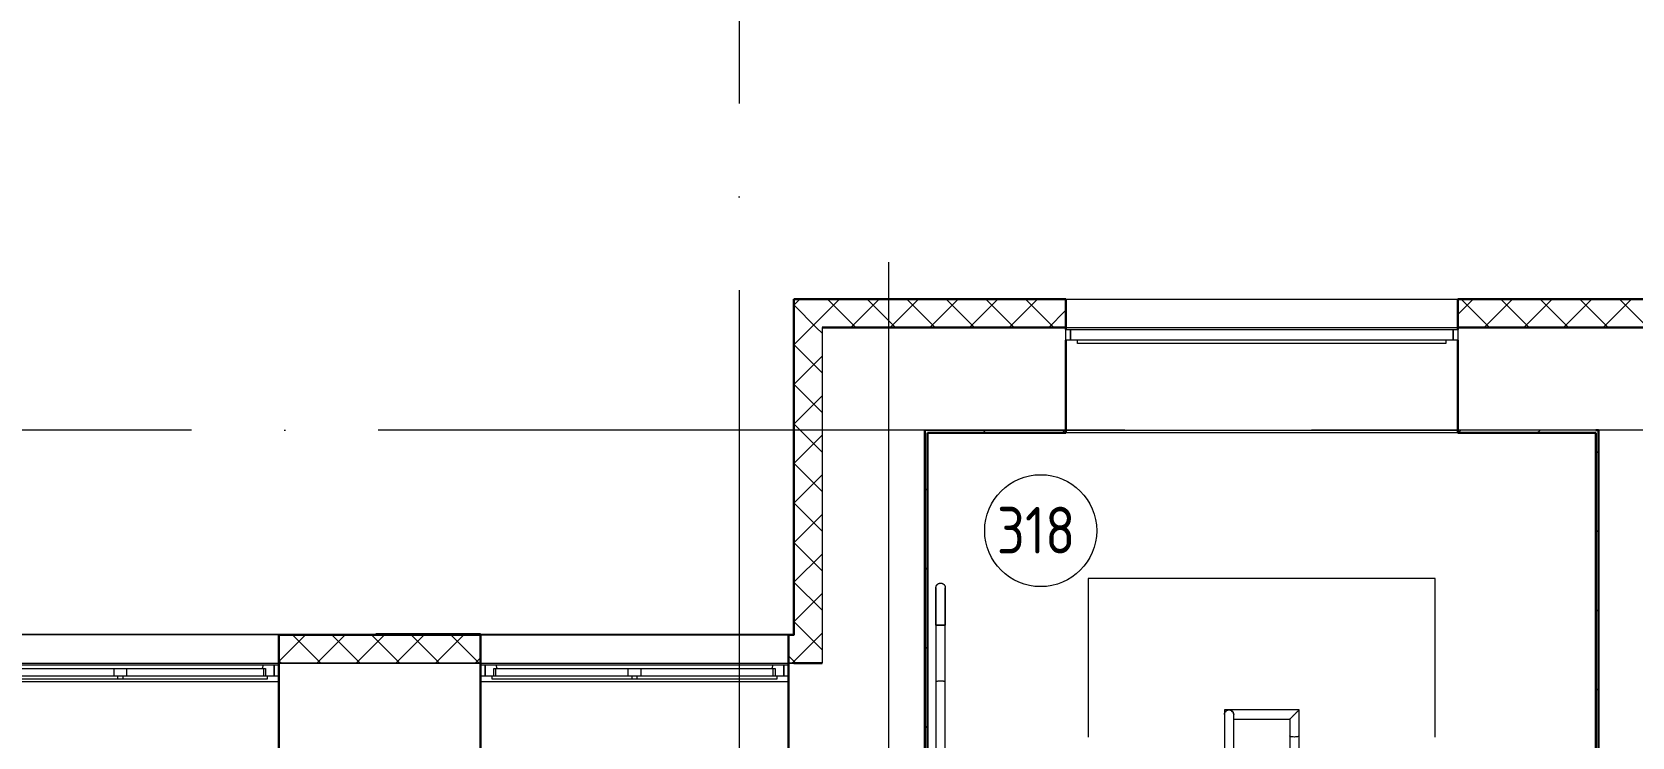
# Model space of a CAD drawing. Header units: millimetres. Extents: x -586848 to 520591, y -385801 to 675781.
# Drawn here: x 282356 to 290927, y 629902 to 633681 of the extents above; entities that cross this region are included whole.
import ezdxf

# ---------------------------------------------------------------- set-up
doc = ezdxf.new("R2010")
doc.units = ezdxf.units.MM
doc.linetypes.add('ADSK_Линия сетки', pattern=[25, 20, -2.5, 0, -2.5])
for name, color, linetype, lineweight in [('_ Окна', 7, 'Continuous', 9), ('Марки помещений', 252, 'Continuous', 20), ('Ограждение', 252, 'Continuous', 9), ('Окна', 252, 'Continuous', 9), ('Оси', 252, 'Continuous', 9), ('Стены внутренние', 7, 'Continuous', 18), ('Стены наружные', 7, 'Continuous', 18), ('Стены штриховка', 7, 'Continuous', 9), ('Стрелки вверх', 7, 'Continuous', 18)]:
    doc.layers.add(name, color=color, linetype=linetype, lineweight=lineweight)
doc.styles.add('GOST Common_2', font='', dxfattribs={"width": 0.9, "height": 250})
doc.styles.get('GOST Common_2').set_extended_font_data('GOST type B')

# ---------------------------------------------------------------- blocks, each defined once
blk = doc.blocks.new('3 этаж')
at = {"layer": '_ Окна', "color": 251, "lineweight": 18, "true_color": 0x636466}
for p, q in [((284396.3, -2423.4), (284391.8, -2440.4)), ((284455.8, -2423.4), (284396.3, -2423.4)), ((284397.8, -2440.4), (284409.8, -2440.4)), ((284409.8, -2440.4), (284409.8, -2481.4)), ((284417.8, -2481.4), (284455.8, -2481.4)), ((284455.8, -2481.4), (284455.8, -2423.4)), ((285645.2, -2423.4), (285585.8, -2423.4)), ((285585.8, -2423.4), (285585.8, -2481.4)), ((285585.8, -2481.4), (285623.8, -2481.4)), ((285631.8, -2481.4), (285631.8, -2440.4)), ((285631.8, -2440.4), (285643.8, -2440.4)), ((285649.8, -2440.4), (285645.2, -2423.4)), ((287126.3, -2423.4), (287121.8, -2440.4)), ((287185.8, -2423.4), (287126.3, -2423.4)), ((287127.8, -2440.4), (287139.8, -2440.4)), ((287139.8, -2440.4), (287139.8, -2481.4)), ((287147.8, -2481.4), (287185.8, -2481.4)), ((287185.8, -2481.4), (287185.8, -2423.4))]:
    blk.add_line(p, q, dxfattribs=at)
at = {"layer": '_ Окна', "color": 251, "true_color": 0x636466}
for p, q in [((284480.8, -2423.4), (284455.8, -2423.4)), ((284455.8, -2423.4), (284455.8, -2481.4)), ((284455.8, -2481.4), (284480.8, -2481.4)), ((285585.8, -2423.4), (285560.8, -2423.4)), ((285560.8, -2481.4), (285585.8, -2481.4)), ((285585.8, -2481.4), (285585.8, -2423.4)), ((287210.8, -2423.4), (287185.8, -2423.4)), ((287185.8, -2423.4), (287185.8, -2481.4)), ((287185.8, -2481.4), (287210.8, -2481.4))]:
    blk.add_line(p, q, dxfattribs=at)
at = {"layer": 'Марки помещений', "color": 251, "true_color": 0x636466}
blk.add_circle((288561.9, -1702.4), 300, dxfattribs=at)
at = {"layer": 'Ограждение', "color": 251, "true_color": 0x636466}
for p, q in [((288000.8, -2007.4), (288000.9, -2006.4)), ((288000.8, -2008.4), (288000.8, -2007.4)), ((288000.8, -2008.5), (288000.8, -2008.4)), ((288000.8, -2008.4), (288000.8, -2008.6)), ((288000.8, -2008.7), (288000.8, -2008.5)), ((288000.8, -2008.6), (288000.8, -2009.1)), ((288000.8, -2009.3), (288000.8, -2008.7)), ((288000.8, -2009.1), (288000.8, -2009.9)), ((288000.8, -2010.2), (288000.8, -2009.3)), ((288000.8, -2009.9), (288000.8, -2011)), ((288000.8, -2011.4), (288000.8, -2010.2)), ((288000.8, -2011), (288000.8, -2012.4)), ((288000.8, -2012.9), (288000.8, -2011.4)), ((288000.8, -2012.4), (288000.8, -2014.2)), ((288000.8, -2014.7), (288000.8, -2012.9)), ((288000.8, -2014.2), (288000.8, -2016.2)), ((288000.8, -2016.8), (288000.8, -2014.7)), ((288000.8, -2016.2), (288000.8, -2018.6)), ((288000.8, -2019.3), (288000.8, -2016.8)), ((288000.8, -2018.6), (288000.8, -2021.3)), ((288000.8, -2022), (288000.8, -2019.3)), ((288000.8, -2021.3), (288000.8, -2024.2)), ((288000.8, -2025.1), (288000.8, -2022)), ((288000.8, -2024.2), (288000.8, -2027.5)), ((288000.8, -2028.4), (288000.8, -2025.1)), ((288000.8, -2027.5), (288000.8, -2031)), ((288000.8, -2032.1), (288000.8, -2028.4)), ((288000.8, -2031), (288000.8, -2034.9)), ((288000.8, -2036), (288000.8, -2032.1)), ((288000.8, -2034.9), (288000.8, -2039)), ((288000.8, -2040.2), (288000.8, -2036)), ((288000.8, -2039), (288000.8, -2043.4)), ((288000.8, -2044.6), (288000.8, -2040.2)), ((288000.8, -2043.4), (288000.8, -2048)), ((288000.8, -2049.3), (288000.8, -2044.6)), ((288000.8, -2048), (288000.8, -2052.9)), ((288000.8, -2054.3), (288000.8, -2049.3)), ((288000.8, -2052.9), (288000.8, -2058.1)), ((288000.8, -2059.5), (288000.8, -2054.3)), ((288000.9, -2006.4), (288001, -2005.5)), ((288001, -2005.5), (288001.1, -2004.5)), ((288001.1, -2004.5), (288001.3, -2003.5)), ((288001.3, -2003.5), (288001.5, -2002.5)), ((288001.5, -2002.5), (288001.8, -2001.5)), ((288001.8, -2001.5), (288002, -2000.6)), ((288002, -2000.6), (288002.4, -1999.6)), ((288002.4, -1999.6), (288002.8, -1998.7)), ((288002.8, -1998.7), (288003.2, -1997.8)), ((288003.2, -1997.8), (288003.6, -1996.9)), ((288003.6, -1996.9), (288004.1, -1996)), ((288004.1, -1996), (288004.6, -1995.2)), ((288004.6, -1995.2), (288005.1, -1994.3)), ((288005.1, -1994.3), (288005.7, -1993.5)), ((288005.7, -1993.5), (288006.3, -1992.7)), ((288006.3, -1992.7), (288007, -1992)), ((288007, -1992), (288007.7, -1991.2)), ((288007.7, -1991.2), (288008.4, -1990.5)), ((288008.4, -1990.5), (288009.1, -1989.8)), ((288009.1, -1989.8), (288009.9, -1989.2)), ((288009.9, -1989.2), (288010.6, -1988.6)), ((288010.6, -1988.6), (288011.4, -1988)), ((288011.4, -1988), (288012.3, -1987.4)), ((288012.3, -1987.4), (288013.1, -1986.9)), ((288013.1, -1986.9), (288014, -1986.4)), ((288014, -1986.4), (288014.9, -1985.9)), ((288014.9, -1985.9), (288015.8, -1985.5)), ((288015.8, -1985.5), (288016.7, -1985.1)), ((288016.7, -1985.1), (288017.7, -1984.8)), ((288017.7, -1984.8), (288018.6, -1984.5)), ((288018.6, -1984.5), (288019.6, -1984.2)), ((288019.6, -1984.2), (288020.5, -1984)), ((288020.5, -1984), (288021.5, -1983.8)), ((288021.5, -1983.8), (288022.5, -1983.7)), ((288022.5, -1983.7), (288023.5, -1983.5)), ((288023.5, -1983.5), (288024.5, -1983.5)), ((288024.5, -1983.5), (288025.5, -1983.4)), ((288025.5, -1983.4), (288025.8, -1983.4)), ((288025.8, -1983.4), (288026.8, -1983.5)), ((288026.8, -1983.5), (288027.8, -1983.5)), ((288027.8, -1983.5), (288028.8, -1983.6)), ((288028.8, -1983.6), (288029.8, -1983.8)), ((288029.8, -1983.8), (288030.7, -1983.9)), ((288030.7, -1983.9), (288031.7, -1984.2)), ((288031.7, -1984.2), (288032.7, -1984.4)), ((288032.7, -1984.4), (288033.6, -1984.7)), ((288033.6, -1984.7), (288034.6, -1985)), ((288034.6, -1985), (288035.5, -1985.4)), ((288035.5, -1985.4), (288036.4, -1985.8)), ((288036.4, -1985.8), (288037.3, -1986.3)), ((288037.3, -1986.3), (288038.2, -1986.7)), ((288038.2, -1986.7), (288039.1, -1987.3)), ((288039.1, -1987.3), (288039.9, -1987.8)), ((288039.9, -1987.8), (288040.7, -1988.4)), ((288040.7, -1988.4), (288041.5, -1989)), ((288041.5, -1989), (288042.3, -1989.6)), ((288042.3, -1989.6), (288043, -1990.3)), ((288043, -1990.3), (288043.7, -1991)), ((288043.7, -1991), (288044.4, -1991.8)), ((288044.4, -1991.8), (288045, -1992.5)), ((288045, -1992.5), (288045.7, -1993.3)), ((288045.7, -1993.3), (288046.3, -1994.1)), ((288046.3, -1994.1), (288046.8, -1994.9)), ((288046.8, -1994.9), (288047.3, -1995.8)), ((288047.3, -1995.8), (288047.8, -1996.7)), ((288047.8, -1996.7), (288048.3, -1997.6)), ((288048.3, -1997.6), (288048.7, -1998.5)), ((288048.7, -1998.5), (288049.1, -1999.4)), ((288049.1, -1999.4), (288049.4, -2000.3)), ((288049.4, -2000.3), (288049.7, -2001.3)), ((288049.7, -2001.3), (288050, -2002.2)), ((288050, -2002.2), (288050.2, -2003.2)), ((288050.2, -2003.2), (288050.4, -2004.2)), ((288050.4, -2004.2), (288050.6, -2005.2)), ((288050.6, -2005.2), (288050.7, -2006.2)), ((288050.7, -2006.2), (288050.7, -2007.2)), ((288050.7, -2007.2), (288050.8, -2008.2)), ((288050.8, -2008.2), (288050.8, -2008.4)), ((288050.8, -2008.5), (288050.8, -2008.4)), ((288050.8, -2008.4), (288050.8, -2008.6)), ((288050.8, -2008.7), (288050.8, -2008.5)), ((288050.8, -2008.6), (288050.8, -2009.1)), ((288050.8, -2009.3), (288050.8, -2008.7)), ((288050.8, -2009.1), (288050.8, -2009.9)), ((288050.8, -2010.2), (288050.8, -2009.3)), ((288050.8, -2009.9), (288050.8, -2011)), ((288050.8, -2011.4), (288050.8, -2010.2)), ((288050.8, -2011), (288050.8, -2012.4)), ((288050.8, -2012.9), (288050.8, -2011.4)), ((288050.8, -2012.4), (288050.8, -2014.2)), ((288050.8, -2014.7), (288050.8, -2012.9)), ((288050.8, -2014.2), (288050.8, -2016.2)), ((288050.8, -2016.8), (288050.8, -2014.7)), ((288050.8, -2016.2), (288050.8, -2018.6)), ((288050.8, -2019.3), (288050.8, -2016.8)), ((288050.8, -2018.6), (288050.8, -2021.3)), ((288050.8, -2022), (288050.8, -2019.3)), ((288050.8, -2021.3), (288050.8, -2024.2)), ((288050.8, -2025.1), (288050.8, -2022)), ((288050.8, -2024.2), (288050.8, -2027.5)), ((288050.8, -2028.4), (288050.8, -2025.1)), ((288050.8, -2027.5), (288050.8, -2031)), ((288050.8, -2032.1), (288050.8, -2028.4)), ((288050.8, -2031), (288050.8, -2034.9)), ((288050.8, -2036), (288050.8, -2032.1)), ((288050.8, -2034.9), (288050.8, -2039)), ((288050.8, -2040.2), (288050.8, -2036)), ((288050.8, -2039), (288050.8, -2043.4)), ((288050.8, -2044.6), (288050.8, -2040.2)), ((288050.8, -2043.4), (288050.8, -2048)), ((288050.8, -2049.3), (288050.8, -2044.6)), ((288050.8, -2048), (288050.8, -2052.9)), ((288050.8, -2054.3), (288050.8, -2049.3)), ((288050.8, -2052.9), (288050.8, -2058.1)), ((288050.8, -2059.5), (288050.8, -2054.3)), ((288000.8, -2058.1), (288000.8, -2063.5)), ((288000.8, -2065), (288000.8, -2059.5)), ((288000.8, -2063.5), (288000.8, -2069.1)), ((288000.8, -2070.7), (288000.8, -2065)), ((288000.8, -2069.1), (288000.8, -2075)), ((288000.8, -2076.6), (288000.8, -2070.7)), ((288000.8, -2075), (288000.8, -2081)), ((288000.8, -2082.7), (288000.8, -2076.6)), ((288000.8, -2081), (288000.8, -2087.3)), ((288000.8, -2089), (288000.8, -2082.7)), ((288000.8, -2087.3), (288000.8, -2093.7)), ((288000.8, -2095.5), (288000.8, -2089)), ((288000.8, -2093.7), (288000.8, -2100.4)), ((288000.8, -2102.2), (288000.8, -2095.5)), ((288000.8, -2100.4), (288000.8, -2107.2)), ((288000.8, -2109.1), (288000.8, -2102.2)), ((288000.8, -2107.2), (288000.8, -2114.2)), ((288000.8, -2116.1), (288000.8, -2109.1)), ((288000.8, -2114.2), (288000.8, -2121.3)), ((288000.8, -2123.3), (288000.8, -2116.1)), ((288000.8, -2121.3), (288000.8, -2128.6)), ((288000.8, -2130.6), (288000.8, -2123.3)), ((288000.8, -2128.6), (288000.8, -2136)), ((288000.8, -2138), (288000.8, -2130.6)), ((288000.8, -2136), (288000.8, -2143.5)), ((288000.8, -2145.5), (288000.8, -2138)), ((288050.8, -2058.1), (288050.8, -2063.5)), ((288050.8, -2065), (288050.8, -2059.5)), ((288050.8, -2063.5), (288050.8, -2069.1)), ((288050.8, -2070.7), (288050.8, -2065)), ((288050.8, -2069.1), (288050.8, -2075)), ((288050.8, -2076.6), (288050.8, -2070.7)), ((288050.8, -2075), (288050.8, -2081)), ((288050.8, -2082.7), (288050.8, -2076.6)), ((288050.8, -2081), (288050.8, -2087.3)), ((288050.8, -2089), (288050.8, -2082.7)), ((288050.8, -2087.3), (288050.8, -2093.7)), ((288050.8, -2095.5), (288050.8, -2089)), ((288050.8, -2093.7), (288050.8, -2100.4)), ((288050.8, -2102.2), (288050.8, -2095.5)), ((288050.8, -2100.4), (288050.8, -2107.2)), ((288050.8, -2109.1), (288050.8, -2102.2)), ((288050.8, -2107.2), (288050.8, -2114.2)), ((288050.8, -2116.1), (288050.8, -2109.1)), ((288050.8, -2114.2), (288050.8, -2121.3)), ((288050.8, -2123.3), (288050.8, -2116.1)), ((288050.8, -2121.3), (288050.8, -2128.6)), ((288050.8, -2130.6), (288050.8, -2123.3)), ((288050.8, -2128.6), (288050.8, -2136)), ((288050.8, -2138), (288050.8, -2130.6)), ((288050.8, -2136), (288050.8, -2143.5)), ((288050.8, -2145.5), (288050.8, -2138)), ((288000.8, -2143.5), (288000.8, -2151.1)), ((288000.8, -2153.2), (288000.8, -2145.5)), ((288000.8, -2151.1), (288000.8, -2158.8)), ((288000.8, -2160.9), (288000.8, -2153.2)), ((288000.8, -2158.8), (288000.8, -2166.6)), ((288000.8, -2168.7), (288000.8, -2160.9)), ((288000.8, -2166.6), (288000.8, -2174.5)), ((288000.8, -2176.6), (288000.8, -2168.7)), ((288000.8, -2174.5), (288000.8, -2182.4)), ((288000.8, -2184.5), (288000.8, -2176.6)), ((288000.8, -2182.4), (288000.8, -2190.3)), ((288000.8, -2192.5), (288000.8, -2184.5)), ((288000.8, -2190.3), (288000.8, -2198.3)), ((288000.8, -2200.4), (288000.8, -2192.5)), ((288000.8, -2198.3), (288000.8, -2206.3)), ((288000.8, -2208.4), (288000.8, -2200.4)), ((288000.8, -2206.3), (288000.8, -2208.4)), ((288000.8, -2208.4), (288000.8, -2514.3)), ((288050.8, -2208.4), (288000.8, -2208.4)), ((288000.8, -2208.4), (288025.8, -2208.4)), ((288025.8, -2208.4), (288050.8, -2208.4)), ((288050.8, -2143.5), (288050.8, -2151.1)), ((288050.8, -2153.2), (288050.8, -2145.5)), ((288050.8, -2151.1), (288050.8, -2158.8)), ((288050.8, -2160.9), (288050.8, -2153.2)), ((288050.8, -2158.8), (288050.8, -2166.6)), ((288050.8, -2168.7), (288050.8, -2160.9)), ((288050.8, -2166.6), (288050.8, -2174.5)), ((288050.8, -2176.6), (288050.8, -2168.7)), ((288050.8, -2174.5), (288050.8, -2182.4)), ((288050.8, -2184.5), (288050.8, -2176.6)), ((288050.8, -2182.4), (288050.8, -2190.3)), ((288050.8, -2192.5), (288050.8, -2184.5)), ((288050.8, -2190.3), (288050.8, -2198.3)), ((288050.8, -2200.4), (288050.8, -2192.5)), ((288050.8, -2198.3), (288050.8, -2206.3)), ((288050.8, -2208.4), (288050.8, -2200.4)), ((288050.8, -2206.3), (288050.8, -2208.4)), ((288050.8, -2514.3), (288050.8, -2208.4)), ((284480.8, -2513.4), (282780.8, -2513.4)), ((287210.8, -2513.4), (285560.8, -2513.4)), ((288000.8, -2514.3), (288000.8, -6414.3)), ((288050.8, -6414.3), (288050.8, -2514.3)), ((289570.8, -2663.4), (289545.8, -2663.4)), ((289545.8, -2663.4), (289545.8, -2688.4)), ((289546.6, -2682), (289545.8, -2688.4)), ((289545.8, -2688.4), (289546.6, -2682)), ((289545.8, -2688.4), (289545.8, -6414.3)), ((289549.1, -2675.9), (289546.6, -2682)), ((289546.6, -2682), (289549.1, -2675.9)), ((289553.1, -2670.8), (289549.1, -2675.9)), ((289549.1, -2675.9), (289553.1, -2670.8)), ((289558.3, -2666.8), (289553.1, -2670.8)), ((289553.1, -2670.8), (289558.3, -2666.8)), ((289564.3, -2664.3), (289558.3, -2666.8)), ((289558.3, -2666.8), (289564.3, -2664.3)), ((289570.8, -2663.4), (289564.3, -2664.3)), ((289564.3, -2664.3), (289570.8, -2663.4)), ((289945.8, -2663.4), (289570.8, -2663.4)), ((289577.2, -2664.3), (289570.8, -2663.4)), ((289570.8, -2663.4), (289577.2, -2664.3)), ((289583.3, -2666.8), (289577.2, -2664.3)), ((289577.2, -2664.3), (289583.3, -2666.8)), ((289588.5, -2670.8), (289583.3, -2666.8)), ((289583.3, -2666.8), (289588.5, -2670.8)), ((289592.4, -2675.9), (289588.5, -2670.8)), ((289588.5, -2670.8), (289592.4, -2675.9)), ((289594.9, -2682), (289592.4, -2675.9)), ((289592.4, -2675.9), (289594.9, -2682)), ((289595.8, -2688.4), (289594.9, -2682)), ((289594.9, -2682), (289595.8, -2688.4)), ((289595.8, -6414.3), (289595.8, -2688.4)), ((289595.8, -2713.4), (289895.8, -2713.4)), ((289895.8, -2713.4), (289895.8, -2802.5)), ((289945.8, -2802.5), (289945.8, -2663.4)), ((289895.8, -2802.5), (289895.8, -6402.5)), ((289945.8, -6402.5), (289945.8, -2802.5))]:
    blk.add_line(p, q, dxfattribs=at)
for points, knots in [([(288050.8, -2514.3), (288050.8, -2513.8), (288050.2, -2512.8), (288047.7, -2511.4), (288043.7, -2510.1), (288036.7, -2508.9), (288025.8, -2508.2), (288014.9, -2508.9), (288007.9, -2510.1), (288003.9, -2511.4), (288001.4, -2512.8), (288000.8, -2513.8), (288000.8, -2514.3)], [-1, -1, -1, -1, -0.916667, -0.833333, -0.75, -0.666667, -0.5, -0.333333, -0.25, -0.166667, -0.083333, 0, 0, 0, 0]), ([(289545.8, -2663.4), (289545.8, -2663.4), (289546.2, -2663.9), (289547.6, -2665.3), (289549.1, -2666.7), (289550.6, -2668.3), (289552, -2669.6), (289552.7, -2670.4), (289553.1, -2670.8)], [0, 0, 0, 0, 0.0833333, 0.125, 0.1666667, 0.2083333, 0.2291667, 0.25, 0.25, 0.25, 0.25]), ([(289895.8, -2713.4), (289895.8, -2713.4), (289896.2, -2713), (289897.6, -2711.6), (289899.1, -2710.2), (289900.6, -2708.6), (289902, -2707.2), (289903.5, -2705.8), (289905.1, -2704.1), (289906.9, -2702.3), (289908.3, -2701), (289909.7, -2699.5), (289911.2, -2698), (289912.7, -2696.5), (289914.3, -2694.9), (289915.9, -2693.3), (289917.5, -2691.7), (289919.1, -2690.1), (289920.8, -2688.4), (289922.4, -2686.8), (289924, -2685.2), (289925.7, -2683.6), (289927.3, -2682), (289928.8, -2680.4), (289930.4, -2678.9), (289931.8, -2677.4), (289933.3, -2675.9), (289934.7, -2674.6), (289936.5, -2672.8), (289938.1, -2671.1), (289939.6, -2669.6), (289941, -2668.2), (289942.5, -2666.7), (289943.9, -2665.3), (289945.3, -2663.9), (289945.8, -2663.5), (289945.8, -2663.4)], [-1, -1, -1, -1, -0.916667, -0.875, -0.833333, -0.791667, -0.770833, -0.75, -0.708333, -0.6875, -0.666667, -0.645833, -0.625, -0.604167, -0.583333, -0.5625, -0.541667, -0.520833, -0.5, -0.479167, -0.458333, -0.4375, -0.416667, -0.395833, -0.375, -0.354167, -0.333333, -0.3125, -0.291667, -0.25, -0.229167, -0.208333, -0.166667, -0.125, -0.083333, 0, 0, 0, 0]), ([(289945.8, -2802.5), (289945.8, -2803), (289945.2, -2804.1), (289942.7, -2805.5), (289938.7, -2806.8), (289931.7, -2808), (289920.8, -2808.7), (289909.9, -2808), (289902.9, -2806.8), (289898.9, -2805.5), (289896.4, -2804.1), (289895.8, -2803), (289895.8, -2802.5)], [0, 0, 0, 0, 0.083333, 0.166667, 0.25, 0.333333, 0.5, 0.666667, 0.75, 0.833333, 0.916667, 1, 1, 1, 1])]:
    blk.add_open_spline(points, degree=3, knots=knots, dxfattribs=at)
at = {"layer": 'Окна', "color": 251, "true_color": 0x636466}
for p, q in [((288695.8, -681.4), (288695.8, -623.4)), ((288695.8, -623.4), (288720.8, -623.4)), ((288720.8, -681.4), (288695.8, -681.4)), ((288720.8, -623.4), (288720.8, -681.4)), ((288720.8, -623.4), (290770.8, -623.4)), ((288720.8, -681.4), (288720.8, -623.4)), ((290770.8, -681.4), (288720.8, -681.4)), ((288758.8, -698.4), (288758.8, -681.4)), ((290732.8, -681.4), (290732.8, -698.4)), ((290770.8, -681.4), (290770.8, -623.4)), ((290770.8, -623.4), (290795.8, -623.4)), ((290770.8, -623.4), (290770.8, -681.4)), ((290795.8, -681.4), (290770.8, -681.4)), ((290795.8, -623.4), (290795.8, -681.4)), ((290732.8, -698.4), (288758.8, -698.4)), ((282843.8, -2481.4), (283615.8, -2481.4)), ((282863.8, -2440.4), (283595.8, -2440.4)), ((284396.3, -2423.4), (282865.2, -2423.4)), ((283595.8, -2440.4), (283665.8, -2440.4)), ((283595.8, -2440.4), (283595.8, -2481.4)), ((283615.8, -2481.4), (283645.8, -2481.4)), ((283615.8, -2481.4), (283615.8, -2498.4)), ((283645.8, -2481.4), (284417.8, -2481.4)), ((283645.8, -2498.4), (283645.8, -2481.4)), ((283665.8, -2440.4), (284397.8, -2440.4)), ((283665.8, -2481.4), (283665.8, -2440.4)), ((284397.8, -2440.4), (284397.8, -2481.4)), ((284417.8, -2481.4), (284417.8, -2498.4)), ((285623.8, -2481.4), (286370.8, -2481.4)), ((285623.8, -2498.4), (285623.8, -2481.4)), ((285643.8, -2440.4), (286350.8, -2440.4)), ((285643.8, -2481.4), (285643.8, -2440.4)), ((287126.3, -2423.4), (285645.2, -2423.4)), ((286350.8, -2440.4), (286420.8, -2440.4)), ((286350.8, -2440.4), (286350.8, -2481.4)), ((286370.8, -2481.4), (286400.8, -2481.4)), ((286370.8, -2481.4), (286370.8, -2498.4)), ((286400.8, -2481.4), (287147.8, -2481.4)), ((286400.8, -2498.4), (286400.8, -2481.4)), ((286420.8, -2440.4), (287127.8, -2440.4)), ((286420.8, -2481.4), (286420.8, -2440.4)), ((287127.8, -2440.4), (287127.8, -2481.4)), ((287147.8, -2481.4), (287147.8, -2498.4)), ((283615.8, -2498.4), (282843.8, -2498.4)), ((283645.8, -2498.4), (283615.8, -2498.4)), ((284417.8, -2498.4), (283645.8, -2498.4)), ((286370.8, -2498.4), (285623.8, -2498.4)), ((286400.8, -2498.4), (286370.8, -2498.4)), ((287147.8, -2498.4), (286400.8, -2498.4))]:
    blk.add_line(p, q, dxfattribs=at)
at = {"layer": 'Оси', "color": 251, "linetype": 'ADSK_Линия сетки', "ltscale": 200, "true_color": 0x636466}
for p, q in [((286945.8, 34587.2), (286945.8, -30119.6)), ((287745.8, -263.4), (287745.8, -31389.6)), ((314013.1, -1163.4), (237073.5, -1163.4))]:
    blk.add_line(p, q, dxfattribs=at)
at = {"layer": 'Стены внутренние', "color": 251, "lineweight": 30, "true_color": 0x636466}
for p, q in [((287238.8, -461.4), (288695.8, -461.4)), ((287238.8, -461.4), (287238.8, -2261.4)), ((288695.8, -623.4), (288695.8, -461.4)), ((292252.8, -461.4), (290795.8, -461.4)), ((290795.8, -623.4), (290795.8, -461.4)), ((288695.8, -613.4), (287390.8, -613.4)), ((288695.8, -681.4), (288695.8, -1163.4)), ((292100.8, -613.4), (290795.8, -613.4)), ((290795.8, -681.4), (290795.8, -1163.4)), ((291535.8, -1163.4), (291550.8, -1163.4)), ((291550.8, -1163.4), (291550.8, -1761.4)), ((285000.8, -2261.4), (284480.8, -2261.4)), ((284480.8, -2261.4), (284480.8, -2413.4)), ((285560.8, -2413.4), (285560.8, -2261.4)), ((287238.8, -2261.4), (287210.8, -2261.4)), ((287210.8, -2261.4), (287210.8, -2413.4)), ((284480.8, -2413.4), (284480.8, -2963.4)), ((285560.8, -2963.4), (285560.8, -2413.4)), ((287210.8, -2413.4), (287210.8, -2963.4)), ((287390.8, -2413.4), (287238.8, -2413.4)), ((287238.8, -2413.4), (287390.8, -2413.4))]:
    blk.add_line(p, q, dxfattribs=at)
at = {"layer": 'Стены внутренние', "color": 251, "linetype": 'Continuous', "lineweight": 9, "true_color": 0x636466}
for p, q in [((287240.8, -492.6), (287269.9, -463.4)), ((287359.7, -613.4), (287240.8, -494.5)), ((287332.1, -613.4), (287482.1, -463.4)), ((287571.8, -613.4), (287421.8, -463.4)), ((287544.2, -613.4), (287694.2, -463.4)), ((287784, -613.4), (287634, -463.4)), ((287756.3, -613.4), (287906.3, -463.4)), ((287996.1, -613.4), (287846.1, -463.4)), ((287968.5, -613.4), (288118.5, -463.4)), ((288043.2, -461.4), (288042.1, -463.4)), ((288208.2, -613.4), (288058.2, -463.4)), ((288180.6, -613.4), (288330.6, -463.4)), ((288420.4, -613.4), (288270.4, -463.4)), ((288276.9, -463.4), (288275.7, -461.4)), ((288392.7, -613.4), (288542.7, -463.4)), ((288632.5, -613.4), (288482.5, -463.4)), ((290795.8, -543.9), (290876.2, -463.4)), ((290966, -613.4), (290816, -463.4)), ((290938.3, -613.4), (291088.3, -463.4)), ((291178.1, -613.4), (291028.1, -463.4)), ((291092.5, -463.4), (291091.3, -461.4)), ((291150.5, -613.4), (291300.5, -463.4)), ((291390.2, -613.4), (291240.2, -463.4)), ((291362.6, -613.4), (291512.6, -463.4)), ((291602.4, -613.4), (291452.4, -463.4)), ((291574.7, -613.4), (291724.7, -463.4)), ((291814.5, -613.4), (291664.5, -463.4)), ((288604.9, -613.4), (288693.8, -524.5)), ((287238.8, -673.3), (287240.8, -673.3)), ((287240.8, -704.7), (287332.1, -613.4)), ((287390.8, -644.5), (287359.7, -613.4)), ((287390.8, -856.6), (287240.8, -706.6)), ((287240.8, -916.9), (287390.8, -766.9)), ((287390.8, -1068.8), (287240.8, -918.8)), ((287238.8, -978.1), (287240.8, -978.1)), ((287240.8, -1129), (287390.8, -979)), ((287240.8, -1038.5), (287238.8, -1042)), ((287390.8, -1280.9), (287240.8, -1130.9)), ((287240.8, -1341.1), (287390.8, -1191.1)), ((287390.8, -1493), (287240.8, -1343)), ((287238.8, -1384.5), (287240.8, -1384.5)), ((287240.8, -1553.3), (287390.8, -1403.3)), ((287240.8, -1513.7), (287238.8, -1510.2)), ((287390.8, -1705.2), (287240.8, -1555.2)), ((287244.7, -1761.4), (287390.8, -1615.4)), ((287238.8, -1790.9), (287240.8, -1790.9)), ((287240.8, -1765.4), (287244.7, -1761.4)), ((287390.8, -1917.3), (287240.8, -1767.3)), ((287240.8, -1977.5), (287390.8, -1827.5)), ((287390.8, -2129.4), (287240.8, -1979.4)), ((287240.8, -2189.7), (287390.8, -2039.7)), ((287238.8, -2095.7), (287240.8, -2095.7)), ((287240.8, -2123.3), (287238.8, -2119.8)), ((287390.8, -2341.6), (287240.8, -2191.6)), ((284480.8, -2404.1), (284621.4, -2263.4)), ((284704.9, -2413.4), (284554.9, -2263.4)), ((284683.6, -2413.4), (284833.6, -2263.4)), ((284740.7, -2263.4), (284739.6, -2261.4)), ((284917.1, -2413.4), (284767.1, -2263.4)), ((284892.3, -2261.4), (284891.1, -2263.4)), ((284895.7, -2413.4), (285045.7, -2263.4)), ((285129.2, -2413.4), (284979.2, -2263.4)), ((285107.8, -2413.4), (285257.8, -2263.4)), ((285341.3, -2413.4), (285191.3, -2263.4)), ((285319.9, -2413.4), (285469.9, -2263.4)), ((285553.5, -2413.4), (285403.5, -2263.4)), ((287212.8, -2306.2), (287210.8, -2309.7)), ((287240.8, -2401.8), (287390.8, -2251.8)), ((285532.1, -2413.4), (285560.8, -2384.7)), ((287240.8, -2403.7), (287210.8, -2373.7)), ((284492.8, -2413.4), (284480.8, -2401.4)), ((287229.1, -2413.4), (287240.8, -2401.8)), ((287250.5, -2413.4), (287240.8, -2403.7))]:
    blk.add_line(p, q, dxfattribs=at)
at = {"layer": 'Стены внутренние', "color": 251, "true_color": 0x636466}
for p, q in [((288695.8, -461.4), (290795.8, -461.4)), ((287390.8, -613.4), (287390.8, -2413.4)), ((288695.8, -613.4), (290795.8, -613.4)), ((291535.8, -1163.4), (290795.8, -1163.4)), ((285560.8, -2261.4), (287210.8, -2261.4)), ((268652.8, -2413.4), (287210.8, -2413.4)), ((285560.8, -2413.4), (284480.8, -2413.4)), ((287238.8, -2413.4), (287210.8, -2413.4))]:
    blk.add_line(p, q, dxfattribs=at)
at = {"layer": 'Стены наружные', "color": 251, "true_color": 0x636466}
for p, q in [((287940.8, -1163.4), (290795.8, -1163.4)), ((290795.8, -1178.4), (288695.8, -1178.4)), ((281700.8, -2256.4), (285000.8, -2256.4)), ((284480.8, -2261.4), (282780.8, -2261.4)), ((284480.8, -2261.4), (284480.8, -2256.4)), ((284995.2, -2261.4), (284995.2, -2256.4)), ((285560.8, -2256.4), (287238.8, -2256.4))]:
    blk.add_line(p, q, dxfattribs=at)
at = {"layer": 'Стены наружные', "color": 251, "lineweight": 30, "true_color": 0x636466}
for p, q in [((287940.8, -8478.4), (287940.8, -1163.4)), ((287955.8, -1178.4), (288695.8, -1178.4)), ((287955.8, -8343.4), (287955.8, -1178.4)), ((288695.8, -1178.4), (288695.8, -1163.4)), ((290795.8, -1178.4), (290795.8, -1163.4)), ((290795.8, -1178.4), (291535.8, -1178.4)), ((291535.8, -6936.4), (291535.8, -1178.4)), ((291550.8, -6936.4), (291550.8, -1761.4)), ((285560.8, -2256.4), (285000.8, -2256.4)), ((285000.8, -2256.4), (285000.8, -2261.4)), ((285000.8, -2261.4), (285560.8, -2261.4)), ((285560.8, -2261.4), (285560.8, -2256.4))]:
    blk.add_line(p, q, dxfattribs=at)
at = {"layer": 'Стены наружные', "color": 251, "linetype": 'Continuous', "lineweight": 9, "true_color": 0x636466}
for p, q in [((288252, -1178.4), (288267, -1163.4)), ((288676.3, -1178.4), (288691.3, -1163.4)), ((290797.6, -1178.4), (290812.6, -1163.4)), ((291221.9, -1178.4), (291236.9, -1163.4)), ((291535.8, -1288.8), (291550.8, -1273.8)), ((287940.8, -1489.7), (287955.8, -1474.7)), ((291535.8, -1713), (291550.8, -1698)), ((287940.8, -1913.9), (287955.8, -1898.9)), ((291535.8, -2137.3), (291550.8, -2122.3)), ((287940.8, -2338.2), (287955.8, -2323.2)), ((291535.8, -2561.6), (291550.8, -2546.6)), ((287940.8, -2762.5), (287955.8, -2747.5))]:
    blk.add_line(p, q, dxfattribs=at)
at = {"layer": 'Стены штриховка', "color": 251, "true_color": 0x636466}
for p, q in [((287238.8, -463.4), (288693.8, -463.4)), ((287240.8, -2263.4), (287240.8, -461.4)), ((288693.8, -463.4), (288693.8, -537.4)), ((290797.8, -463.4), (292252.8, -463.4)), ((290797.8, -537.4), (290797.8, -463.4)), ((288693.8, -537.4), (288695.8, -537.4)), ((290795.8, -537.4), (290797.8, -537.4)), ((285558.8, -2263.4), (284482.8, -2263.4)), ((284482.8, -2263.4), (284482.8, -2337.4)), ((285558.8, -2337.4), (285558.8, -2263.4)), ((287212.8, -2263.4), (287212.8, -2337.4)), ((287240.8, -2263.4), (287212.8, -2263.4)), ((287238.8, -2263.4), (287238.8, -2261.4)), ((284480.8, -2337.4), (284482.8, -2337.4)), ((285558.8, -2337.4), (285560.8, -2337.4)), ((287210.8, -2337.4), (287212.8, -2337.4)), ((287210.8, -2413.4), (287238.8, -2413.4))]:
    blk.add_line(p, q, dxfattribs=at)
at = {"layer": 'Стрелки вверх', "color": 251, "true_color": 0x636466}
for p, q in [((288815.8, -1958.4), (288815.8, -2808.4)), ((290675.8, -1958.4), (288815.8, -1958.4)), ((290675.8, -2808.4), (290675.8, -1958.4))]:
    blk.add_line(p, q, dxfattribs=at)
at = {"layer": 'Марки помещений', "color": 251, "true_color": 0x636466, "style": 'GOST Common_2', "width": 0.9}
blk.add_text('318', height=250, dxfattribs=at).set_placement((288327, -1824.7))

msp = doc.modelspace()

# ---------------------------------------------------------------- block references
msp.add_blockref('3 этаж', (-802.7, 632710.4))

doc.saveas('drawing.dxf')
